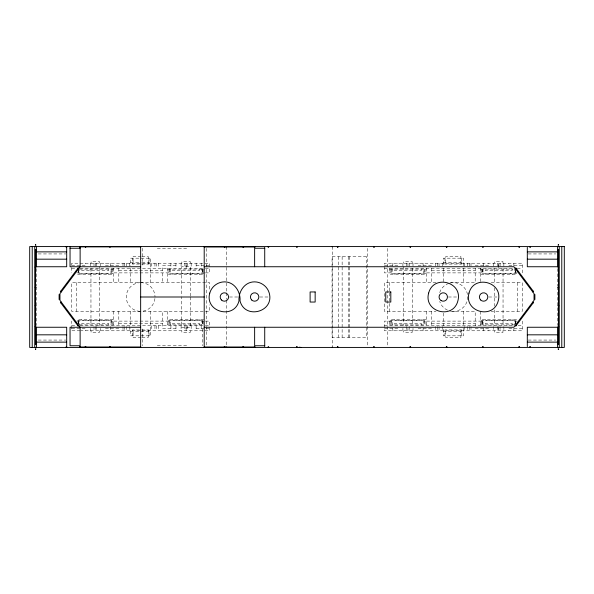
<?xml version="1.0" encoding="UTF-8"?>
<svg xmlns="http://www.w3.org/2000/svg" width="594" height="594" viewBox="0 0 594 594"><rect width="100%" height="100%" fill="white"/><g stroke="black" fill="none" stroke-linecap="round" stroke-linejoin="round"><path stroke-width="0.45" stroke-dasharray="2.97 2.23" d="M157.299 248.247L171.584 248.247M173.27 248.247L187.555 248.247M38.261 253.935L65.771 253.935M528.229 253.935L555.739 253.935M141.097 256.497L133.093 256.497L133.093 264.063M141.988 256.497L148.218 256.497L148.218 264.063M130.569 262.503L141.097 262.503M141.981 262.503L150.742 262.503M443.258 262.503L463.431 262.503M71.725 265.741L85.18 265.741L85.18 263.216M118.8 265.741L105.353 265.741L105.353 263.216M175.958 265.741L162.511 265.741L162.511 282.633M196.131 265.741L205.101 265.741M205.992 265.741L209.578 265.741M384.422 265.741L397.869 265.741L397.869 263.216M431.489 265.741L418.042 265.741L418.042 263.216M475.2 265.741L488.647 265.741L488.647 263.216M522.274 265.741L508.82 265.741L508.82 263.216M71.725 268.265L75.928 268.265M80.131 268.265L204.536 268.265M205.376 268.265L209.578 268.265M384.422 268.265L513.869 268.265M517.226 268.265L522.274 268.265M79.358 269.104L113.758 269.104M167.553 269.104L204.536 269.104M389.464 269.104L426.447 269.104M480.242 269.104L512.993 269.104M118.8 270.574L162.511 270.574M431.489 270.574L475.2 270.574M76.775 272.884L79.551 272.884L79.551 269.862M204.536 272.884L201.76 272.884L201.76 269.104M205.376 272.884L209.578 272.884L209.578 263.216L71.725 263.216L71.725 272.884M517.226 272.884L514.449 272.884L514.449 269.104M203.697 273.411L168.392 273.411L168.392 274.517L203.697 274.517M436.018 282.633L384.422 282.633L384.422 311.367L436.018 311.367M450.594 282.633L475.2 282.633L475.2 268.265M491.208 282.633L522.274 282.633L522.274 311.367L491.208 311.367M229.492 297L238.595 297M259.749 297L268.852 297M448.373 297L457.477 297M488.721 297L497.824 297M450.594 311.367L475.2 311.367L475.2 325.735M203.697 319.483L168.392 319.483L168.392 320.589L203.697 320.589M76.775 321.116L79.551 321.116L79.551 324.896M203.608 321.116L201.76 321.116L201.76 324.896M205.376 321.116L209.578 321.116L209.578 330.784L80.977 330.784M517.226 321.116L514.449 321.116L514.449 324.896M118.8 323.426L162.511 323.426M431.489 323.426L475.2 323.426M79.358 324.896L113.758 324.896M167.553 324.896L203.608 324.896M389.464 324.896L426.447 324.896M480.242 324.896L514.642 324.896M71.725 325.735L76.775 325.735M80.131 325.735L203.697 325.735M205.376 325.735L209.578 325.735M384.422 325.735L513.869 325.735M518.072 325.735L522.274 325.735M71.725 328.259L85.18 328.259L85.18 330.784M118.8 328.259L105.353 328.259L105.353 330.784M175.958 328.259L162.511 328.259L162.511 311.367M196.131 328.259L205.101 328.259M205.992 328.259L209.578 328.259M384.422 328.259L397.869 328.259L397.869 330.784M431.489 328.259L418.042 328.259L418.042 330.784M475.2 328.259L488.647 328.259L488.647 330.784M522.274 328.259L508.82 328.259L508.82 330.784M80.131 330.784L71.725 330.784L71.725 321.116M130.569 331.497L150.742 331.497M443.258 331.497L463.431 331.497M141.097 337.503L133.093 337.503L133.093 329.937M141.988 337.503L148.218 337.503L148.218 329.937M38.261 340.065L65.771 340.065M528.229 340.065L555.739 340.065M157.299 345.753L171.584 345.753M173.27 345.753L187.555 345.753M557.573 268.577L557.573 285.996M557.573 286.917L557.573 325.423M522.274 272.884L522.274 263.216L384.422 263.216L384.422 272.884L392.24 272.884L392.24 269.104M522.274 321.116L522.274 330.784L384.422 330.784L384.422 321.116L392.24 321.116L392.24 324.896M517.226 282.633L517.226 311.367M515.83 271.376L515.83 272.884M515.83 321.116L515.83 324.138M515.273 269.104L515.273 272.884M515.273 321.116L515.273 324.896M515.198 269.104L515.198 273.411M515.198 320.589L515.198 324.896M513.869 263.216L513.869 267.426M513.869 328.259L513.869 330.784M512.169 269.104L512.169 270.574L485.298 270.574L485.298 269.104M512.169 324.896L512.169 323.426L485.298 323.426L485.298 324.896M512.147 274.517L512.147 273.671L485.32 273.671L485.32 274.517M512.147 319.483L512.147 320.329L485.32 320.329L485.32 319.483M503.861 263.216L503.861 267.426M503.861 326.574L503.861 330.784M503.044 268.429L503.044 325.571M502.94 263.216L502.94 261.538L494.535 261.538L494.535 263.216M502.94 330.784L502.94 332.462L494.535 332.462L494.535 330.784M500.074 263.216L500.074 267.426M500.074 326.574L500.074 330.784M498.812 326.574L498.812 330.784L498.737 328.259M497.557 263.216L497.557 267.426M497.557 326.574L497.557 330.784M494.431 268.429L494.431 284.095M494.431 287.786L494.431 306.214M494.431 309.905L494.431 325.571M493.77 263.216L493.77 267.426M493.77 326.574L493.77 330.784M483.605 263.216L483.605 267.426M483.605 328.259L483.605 330.784M483.026 269.104L483.026 272.884L423.671 272.884L423.671 269.104M483.026 324.896L483.026 321.116L423.671 321.116L423.671 324.896M482.269 269.104L482.269 273.411M482.269 320.589L482.269 324.896M482.202 269.104L482.202 272.884M482.202 321.116L482.202 324.896M481.637 269.104L481.637 272.884M481.637 321.116L481.637 324.896M480.242 268.265L480.242 281.749M480.242 311.367L480.242 325.735M470.997 263.216L470.997 267.426M470.997 326.574L470.997 330.784M469.319 263.216L469.319 267.426M469.319 326.574L469.319 330.784M467.634 263.216L467.634 267.426M467.634 326.574L467.634 330.784M464.27 263.216L464.27 267.426M464.27 326.574L464.27 330.784M463.431 265.741L463.431 258.175L443.258 258.175L443.258 265.741M463.431 268.265L463.431 282.633M463.431 311.367L463.431 325.735M463.431 328.259L463.431 335.825L443.258 335.825L443.258 328.259M461.753 258.175L461.753 264.063L444.943 264.063L444.943 258.175M461.753 335.825L461.753 329.937L444.943 329.937L444.943 335.825M460.907 264.063L460.907 256.497L445.782 256.497L445.782 264.063M460.907 329.937L460.907 337.503L445.782 337.503L445.782 329.937M443.258 268.265L443.258 282.633M443.258 313.142L443.258 325.735M442.419 263.216L442.419 267.426M442.419 326.574L442.419 330.784M439.055 263.216L439.055 267.426M439.055 326.574L439.055 330.784M437.377 263.216L437.377 267.426M437.377 326.574L437.377 330.784M435.692 263.216L435.692 267.426M435.692 326.574L435.692 330.784M431.489 268.265L431.489 282.633M431.489 311.367L431.489 325.735M426.447 268.265L426.447 282.633M426.447 311.367L426.447 325.735M425.052 269.104L425.052 272.884M425.052 321.116L425.052 324.896M424.487 269.104L424.42 273.411M424.42 320.589L424.487 324.896M423.084 263.216L423.084 267.426M423.084 328.259L423.084 330.784M421.391 269.104L421.391 270.574L394.52 270.574L394.52 269.104M421.369 274.517L421.369 273.671L394.542 273.671L394.542 274.517M421.369 319.483L421.369 320.329L394.542 320.329L394.542 319.483M421.391 324.896L421.391 323.426L394.52 323.426L394.52 324.896M413.001 263.216L413.001 267.426M413.001 328.259L413.001 330.784M412.266 268.429L412.266 325.571M412.154 263.216L412.154 261.538L403.749 261.538L403.749 263.216M412.154 330.784L412.154 332.462L403.749 332.462L403.749 330.784M409.214 263.216L409.214 267.426M409.214 326.574L409.214 330.784M407.952 263.216L407.952 267.426M407.952 328.259L407.952 330.784M406.697 263.216L406.697 267.426M406.697 326.574L406.697 330.784M403.645 266.58L403.645 325.571M402.91 263.216L402.91 267.426M402.91 328.259L402.91 330.784M392.827 263.216L392.827 267.426M392.827 328.259L392.827 330.784M391.416 269.104L391.491 273.411M391.491 320.589L391.416 324.896M390.859 269.104L390.859 272.884M390.859 321.116L390.859 324.896M389.464 268.265L389.464 272.884M389.464 282.633L389.464 311.367M389.464 321.116L389.464 325.735M387.778 248.418L387.778 345.582M367.604 248.418L367.604 345.582M349.703 256.653L349.703 337.347M348.693 256.653L348.693 337.347M342.137 256.653L342.137 337.347M338.61 256.653L338.61 337.347M332.306 246.569L332.306 347.431M226.396 246.569L226.396 291.914M226.396 292.835L226.396 299.317M226.396 300.237L226.396 346.243M209.578 289.122L209.578 282.633L71.725 282.633L71.725 311.367L209.578 311.367L209.578 304.878M206.222 248.418L206.222 345.582M203.141 269.104L203.141 272.884M203.141 321.116L203.141 324.896M202.584 269.104L202.584 272.884M202.584 321.116L202.584 324.896M202.509 269.104L202.509 273.411M202.509 320.589L202.509 324.896M202.517 328.942L202.517 345.753M201.173 263.216L201.173 268.265M201.173 325.735L201.173 330.784M199.48 269.104L199.48 270.574L172.609 270.574L172.609 269.104M199.458 274.517L199.458 273.671L172.631 273.671L172.631 274.517M199.458 319.483L199.458 320.329L172.631 320.329L172.631 319.483M199.48 324.896L199.48 323.426L172.609 323.426L172.609 324.896M196.131 263.216L196.131 268.265M196.131 325.735L196.131 330.784M191.164 263.216L191.164 268.265M191.164 325.735L191.164 330.784M190.355 296.079L190.355 266.58L181.734 266.58L181.734 296.079M190.355 297L190.355 327.42L181.734 327.42L181.734 297M190.251 263.216L190.251 261.538L181.846 261.538L181.846 263.216M190.251 330.784L190.251 332.462L181.846 332.462L181.846 330.784M187.385 263.216L187.385 268.265M187.385 325.735L187.385 330.784M184.86 263.216L184.86 268.265M184.86 325.735L184.86 330.784M181.081 263.216L181.081 268.265M181.081 325.735L181.081 330.784M175.958 263.216L175.958 268.265M175.958 325.735L175.958 330.784M170.916 263.216L170.916 268.265M170.916 325.735L170.916 330.784M170.33 269.104L170.33 272.884L110.974 272.884L110.974 269.104M170.33 324.896L170.33 321.116L110.974 321.116L110.974 324.896M169.513 269.104L169.58 273.411M169.58 320.589L169.513 324.896M168.948 269.104L168.948 272.884M168.948 321.116L168.948 324.896M167.553 268.265L167.553 282.633M167.553 311.367L167.553 325.735M158.308 263.216L158.308 268.265M158.308 325.735L158.308 330.784M156.623 263.216L156.623 268.265M156.623 325.735L156.623 330.784M154.945 263.216L154.945 268.265M154.945 325.735L154.945 330.784M151.581 263.216L151.581 268.265M151.581 325.735L151.581 330.784M150.742 282.633L150.742 258.175L130.569 258.175L130.569 265.741M150.742 311.367L150.742 335.825L130.569 335.825L130.569 328.259M149.057 258.175L149.057 264.063L132.247 264.063L132.247 258.175M149.057 335.825L149.057 329.937L132.247 329.937L132.247 335.825M142.337 248.247L142.337 265.058M142.337 328.942L142.337 345.753M130.569 268.265L130.569 282.633M130.569 311.367L130.569 325.735M129.73 263.216L129.73 267.426M129.73 326.574L129.73 330.784M126.366 263.216L126.366 267.426M126.366 326.574L126.366 330.784M124.681 263.216L124.681 267.426M124.681 326.574L124.681 330.784M123.003 263.216L123.003 267.426M123.003 326.574L123.003 330.784M118.8 268.265L118.8 282.633M118.8 311.367L118.8 325.735M113.758 268.265L113.758 282.633M113.758 311.367L113.758 325.735M112.363 269.104L112.363 272.884M112.363 321.116L112.363 324.896M111.798 269.104L111.731 273.411M111.731 320.589L111.798 324.896M110.395 263.216L110.395 267.426M110.395 326.574L110.395 330.784M108.702 269.104L108.702 270.574L81.831 270.574L81.831 269.104M108.68 274.517L108.68 273.671L81.853 273.671L81.853 274.517M108.68 319.483L108.68 320.329L81.853 320.329L81.853 319.483M108.702 324.896L108.702 323.426L81.831 323.426L81.831 324.896M100.304 263.216L100.304 267.426M100.304 328.259L100.304 330.784M99.465 263.216L99.465 261.538L91.06 261.538L91.06 263.216M99.569 266.58L99.569 325.571M99.465 330.784L99.465 332.462L91.06 332.462L91.06 330.784M96.525 263.216L96.525 267.426M96.525 326.574L96.525 330.784M95.263 263.216L95.263 267.426M95.263 326.574L95.263 330.784M94.001 263.216L94.001 267.426M94.001 326.574L94.001 330.784M90.956 268.429L90.956 325.571M90.221 263.216L90.221 267.426M90.221 328.259L90.221 330.784M78.802 269.104L78.802 273.411M78.802 320.589L78.802 324.896M78.727 269.104L78.727 272.884M78.727 321.116L78.727 324.896M78.17 271.376L78.17 272.884M78.17 321.116L78.17 324.138M76.775 282.633L76.775 311.367M36.427 268.577L36.427 285.996M36.427 286.917L36.427 325.423M449.628 283.123A14.367 14.367 0 0 1 467.716 297A14.367 14.367 0 0 1 449.628 310.877M447.497 310.127A14.367 14.367 0 0 1 439.679 301.433M439.679 292.567A14.367 14.367 0 0 1 448.908 283.331M154.945 298.5A14.367 14.367 0 0 1 140.652 311.367M139.909 311.353A14.367 14.367 0 0 1 126.284 297A14.367 14.367 0 0 1 139.909 282.647M140.652 282.633A14.367 14.367 0 0 1 155.027 297M366.35 256.653L332.053 256.653L332.053 337.347L366.35 337.347L366.35 256.653M112.919 273.411L77.614 273.411L77.614 274.517L112.919 274.517L112.919 273.411M425.608 273.411L390.303 273.411L390.303 274.517L425.608 274.517L425.608 273.411M516.386 273.411L481.081 273.411L481.081 274.517L516.386 274.517L516.386 273.411M112.919 319.483L77.614 319.483L77.614 320.589L112.919 320.589L112.919 319.483M425.608 319.483L390.303 319.483L390.303 320.589L425.608 320.589L425.608 319.483M516.386 319.483L481.081 319.483L481.081 320.589L516.386 320.589L516.386 319.483M498.812 267.426L498.812 263.216L498.737 267.426M186.122 268.265L186.122 263.216L186.048 268.265M186.122 330.784L186.122 325.735L186.048 330.784"/><path stroke-width="0.89" d="M35.789 267.523C34.942 265.362 35.64 268.919 35.855 266.84M558.093 266.884L558.449 267.575L558.627 266.795M66.728 246.866C65.154 248.002 66.936 245.56 66.305 246.866M66.728 347.015C65.154 348.151 66.936 345.708 66.305 347.015M35.944 245.092L35.477 244.476L35.373 245.248M558.056 348.908L558.523 349.524L558.627 348.752M35.944 250.104L35.477 249.584L35.373 250.237M558.056 343.896L558.523 344.416L558.627 343.763M268.028 246.777L268.8 246.881L268.184 247.349M558.657 267.508L558.494 266.743L558.108 267.441M35.373 348.752L35.477 349.524L35.944 348.908M558.627 245.248L558.523 244.476L558.056 245.092M61.219 302.042L60.551 302.546L78.2 326.084L78.876 325.579M60.803 302.881L61.472 302.383M77.948 325.75L78.623 325.245M515.124 268.421L515.8 267.916L533.449 291.454L532.781 291.958M515.377 268.755L516.052 268.25M532.528 291.617L533.197 291.119M35.373 343.763L35.477 344.416L35.944 343.896M558.627 250.237L558.523 249.584L558.056 250.104M268.184 346.651L268.8 347.119L268.028 347.223M79.485 246.866L140.652 246.866M204.113 246.985L255.22 246.985M70.047 248.247L80.131 248.247M264.724 248.247L254.633 248.247L254.633 266.743M36.427 251.871L66.684 251.871M527.316 251.871L557.573 251.871M36.427 259.177L66.684 259.177M527.316 259.177L557.573 259.177M140.652 266.743L70.047 266.743L70.047 246.569M204.202 266.743L513.869 266.743L534.043 293.636L534.043 300.364L513.869 327.257L204.202 327.257M140.652 297L204.202 297M140.652 327.257L70.047 327.257L70.047 345.753L80.131 345.753L80.131 327.257L59.957 300.364L59.957 293.636L80.131 266.743L80.131 246.569M36.427 334.823L66.684 334.823M527.316 334.823L557.573 334.823M36.427 342.129L66.684 342.129M527.316 342.129L557.573 342.129M264.724 345.753L254.633 345.753L254.633 327.257M79.485 347.015L140.652 347.015M204.113 347.015L255.22 347.015M299.228 347.223L301.032 347.431M35.41 287.711C37.073 287.489 34.511 286.286 35.402 287.711M532.781 302.042L533.449 302.546L515.8 326.084L515.124 325.579M532.528 302.383L533.197 302.881M515.377 325.245L516.052 325.75M78.876 268.421L78.2 267.916L60.551 291.454L61.219 291.958M77.948 268.25L78.623 268.755M60.803 291.119L61.472 291.617M35.269 266.877L35.276 267.441M561.776 246.569L561.776 347.431M559.258 246.569L559.258 347.431M558.419 249.926L558.419 344.075M557.573 246.569L557.573 266.743L527.316 266.743L527.316 247.408M557.573 347.431L557.573 327.257L527.316 327.257L527.316 346.592M534.882 294.476L534.882 299.524M332.306 246.569L332.306 247M332.306 347L332.306 347.431M264.724 247.483L264.724 266.743M264.724 327.257L264.724 346.517M226.396 246.569L226.396 247M226.396 347L226.396 347.431M204.202 246.569L204.202 347.431M140.652 246.458L140.652 347.431M66.684 246.569L66.684 266.743L36.427 266.743L36.427 246.569M66.684 347.431L66.684 327.257L36.427 327.257L36.427 347.431M59.118 294.476L59.118 299.524M35.581 249.926L35.581 344.075M34.742 246.569L34.742 347.431M32.224 246.569L32.224 347.431M35.269 305.754C35.907 307.313 36.427 304.529 35.269 305.754M35.246 326.767C35.885 328.326 36.405 325.534 35.246 326.767M558.004 287.258C558.642 288.818 559.154 286.026 558.004 287.258M558.1 305.754C558.746 307.313 559.258 304.529 558.1 305.754M558.078 326.767C558.716 328.326 559.236 325.534 558.078 326.767M79.871 246.755C80.138 248.285 80.747 245.716 79.871 246.755M79.871 346.903C80.138 348.44 80.747 345.864 79.871 346.903M254.299 246.881C254.581 248.403 255.153 245.842 254.299 246.881M254.299 346.903C254.596 348.448 255.138 345.849 254.299 346.903M85.187 246.755C85.707 248.359 86.442 245.619 85.187 246.755M85.187 346.903C85.707 348.507 86.442 345.775 85.187 346.903M109.623 246.755C110.142 248.359 110.87 245.619 109.623 246.755M109.623 346.903C110.142 348.507 110.87 345.775 109.623 346.903M209.764 293.087C204.484 312.006 234.095 319.943 238.988 300.913C238.261 291.654 244.691 281.727 254.633 281.868C261.323 281.905 267.486 286.635 269.253 293.087C274.525 312.006 244.914 319.943 240.021 300.913C240.748 291.654 234.318 281.727 224.376 281.868C217.686 281.905 211.531 286.635 209.764 293.087M224.265 246.881C224.777 248.485 225.512 245.745 224.265 246.881M224.265 346.903C224.777 348.507 225.512 345.775 224.265 346.903M242.968 246.881C243.488 248.485 244.216 245.745 242.968 246.881M242.968 346.903C243.488 348.507 244.216 345.775 242.968 346.903M296.592 246.881C297.111 248.485 297.839 245.745 296.592 246.881M296.592 346.903C297.111 348.507 297.839 345.775 296.592 346.903M337.362 246.881C337.875 248.485 338.61 245.745 337.362 246.881M337.362 346.903C337.875 348.507 338.61 345.775 337.362 346.903M373.671 246.881C374.19 248.485 374.925 245.745 373.671 246.881M373.671 346.903C374.19 348.507 374.925 345.775 373.671 346.903M409.986 246.881C410.499 248.485 411.234 245.745 409.986 246.881M409.986 346.903C410.499 348.507 411.234 345.775 409.986 346.903M428.645 293.087C423.366 312.006 452.984 319.943 457.87 300.913C463.149 281.994 433.531 274.057 428.645 293.087M446.302 246.881C446.814 248.485 447.549 245.745 446.302 246.881M446.302 346.903C446.814 348.507 447.549 345.775 446.302 346.903M468.993 293.087C463.714 312.006 493.332 319.943 498.218 300.913C503.497 281.994 473.878 274.057 468.993 293.087M482.61 246.881C483.122 248.485 483.858 245.745 482.61 246.881M482.61 346.903C483.122 348.507 483.858 345.775 482.61 346.903M518.926 246.881C519.438 248.485 520.173 245.745 518.926 246.881M529.811 246.881C530.323 248.485 531.058 245.745 529.811 246.881M518.926 346.903C519.438 348.507 520.173 345.775 518.926 346.903M529.811 346.903C530.323 348.507 531.058 345.775 529.811 346.903M564.3 246.569L29.7 246.569L29.7 347.431L564.3 347.431L564.3 246.569M315.154 291.958L310.113 291.958L310.113 302.042L315.154 302.042L315.154 291.958M390.807 291.958L385.766 291.958L385.766 302.042L390.807 302.042L390.807 291.958M441.156 300.638A4.203 4.203 0 0 0 447.46 297A4.203 4.203 0 0 0 441.156 293.362A4.203 4.203 0 0 0 441.156 300.638M480.635 299.97A4.203 4.203 0 0 0 487.667 298.091A4.203 4.203 0 0 0 482.521 292.939A4.203 4.203 0 0 0 480.635 299.97M251.663 299.97A4.203 4.203 0 0 0 258.694 298.091A4.203 4.203 0 0 0 253.549 292.939A4.203 4.203 0 0 0 251.663 299.97M221.406 299.97A4.203 4.203 0 0 0 228.438 298.091A4.203 4.203 0 0 0 223.285 292.939A4.203 4.203 0 0 0 221.406 299.97"/></g></svg>
